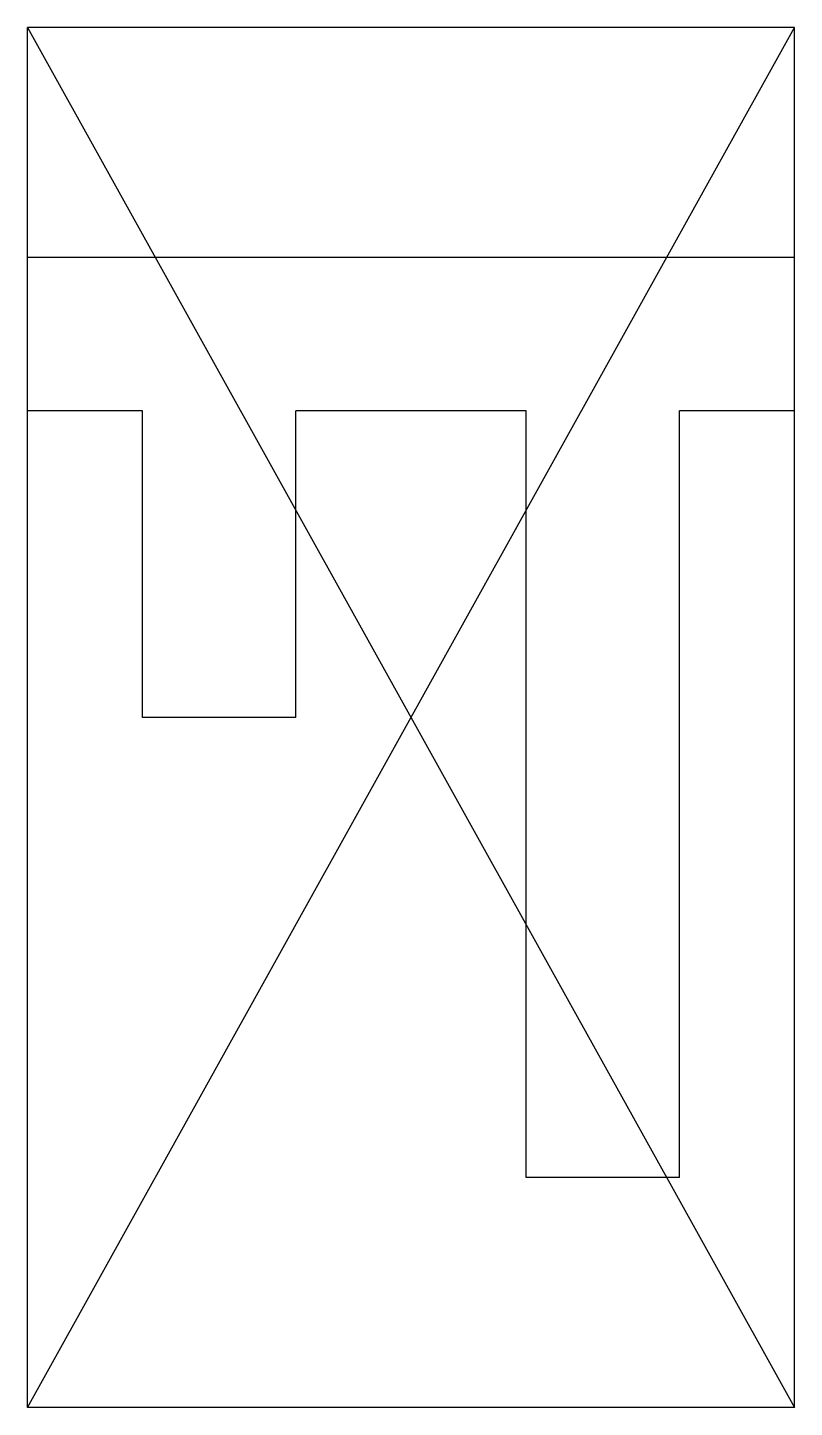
# Model space of a CAD drawing. Header units: metres. Extents: x 0 to 0.5, y 0 to 0.9.
import ezdxf

# ---------------------------------------------------------------- set-up
doc = ezdxf.new("R2010")
doc.units = ezdxf.units.M
doc.header["$LTSCALE"] = 0.2

msp = doc.modelspace()

# ---------------------------------------------------------------- linework, layer by layer
for p, q in [((0, 0), (0, 0.9)), ((0.5, 0.9), (0, 0.9)), ((0.5, 0), (0.5, 0.9)), ((0.5, 0.75), (0, 0.75)), ((0.075, 0.65), (0, 0.65)), ((0.075, 0.45), (0.075, 0.65)), ((0.175, 0.45), (0.175, 0.65)), ((0.325, 0.65), (0.175, 0.65)), ((0.325, 0.15), (0.325, 0.65)), ((0.5, 0.65), (0.425, 0.65)), ((0.425, 0.15), (0.425, 0.65)), ((0.175, 0.45), (0.075, 0.45)), ((0.425, 0.15), (0.325, 0.15)), ((0.5, 0), (0, 0))]:
    msp.add_line(p, q)
for points in [[(0, 0.9), (0.5, 0)], [(0, 0), (0.5, 0.9)]]:
    msp.add_lwpolyline(points)

doc.saveas('drawing.dxf')
